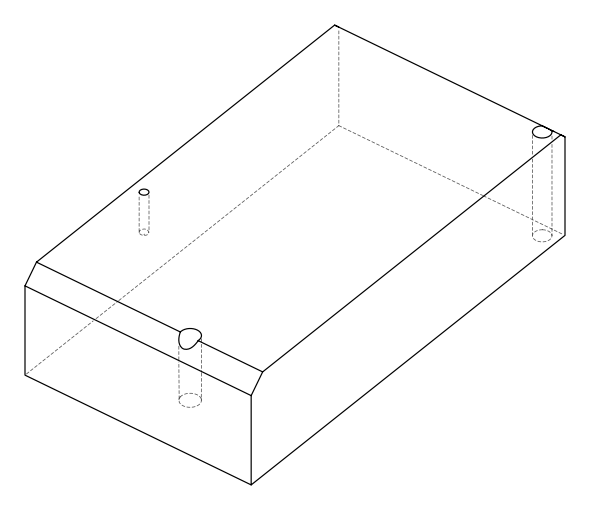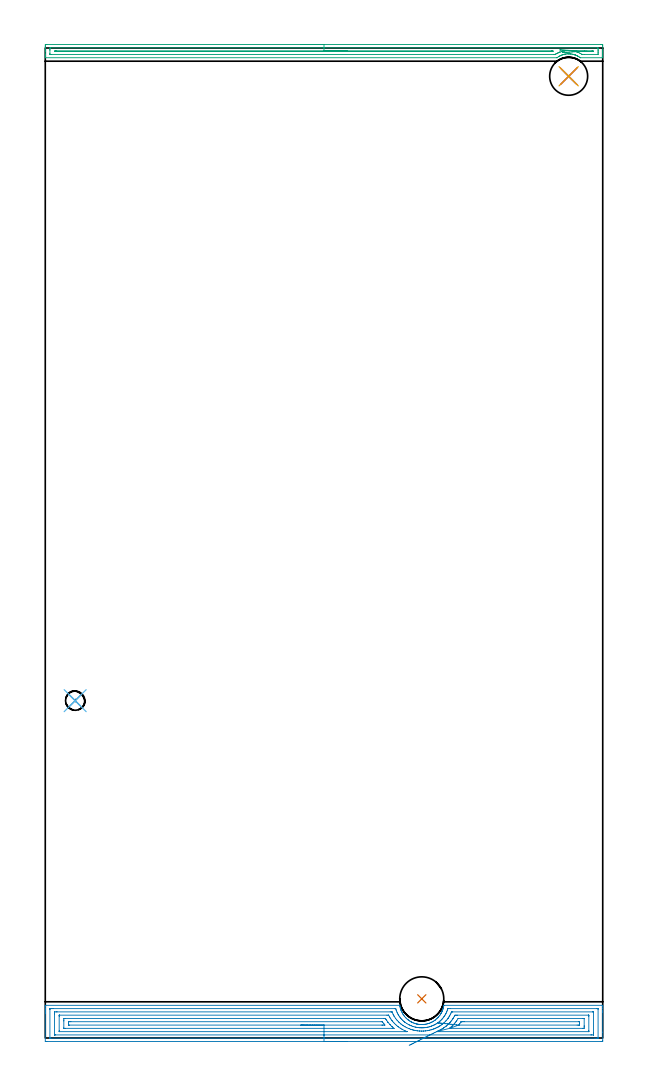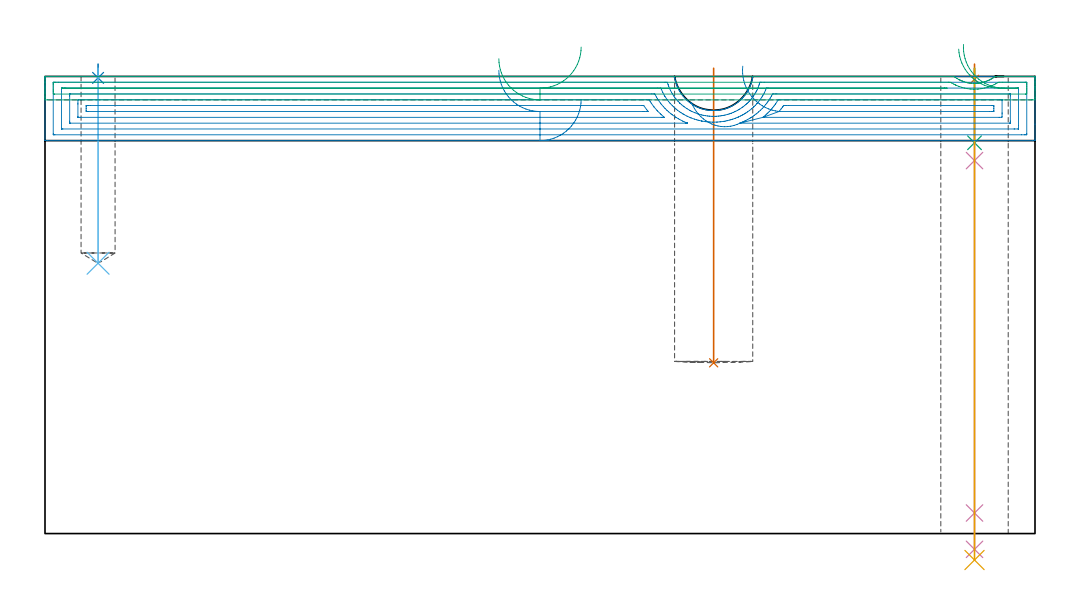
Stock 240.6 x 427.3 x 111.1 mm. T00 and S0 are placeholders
(PLAN: 9 operations, 6 tool changes, 19.3 min)
(1 SPOT_DRILL | STEP1HOLE | NXT0321_9005460120000 | 0.03 min | 5 mm3)
(2 SPOT_DRILL_1 | STEP1POCKET | NXT0321_9005460120000 | 0.03 min | 0 mm3)
(3 DRILL_BLIND_HOLE_INTO_CENTER | STEP1HOLE | UGT0301_352 | 0.07 min | 1259 mm3)
(4 GUN_DRILL_THROUGH_HOLE | STEP1HOLE | UGT0307_007 | 0.56 min | 7577 mm3)
(5 DRILL_TO_ENLARGE_THROUGH_HOLE | STEP1HOLE | UGT0301_288 | 0.48 min | 14582 mm3)
(6 DRILL_BLIND_HOLE_INTO_CENTER_1 | STEP1POCKET | UGT0301_200 | 0.19 min | 2348 mm3)
(7 INDEXABLE_INSERT_DRILL_BLIND_HOLE_FROM_SOLID | STEP1POCKET_1 | NXT0302_009 | 0.29 min | 19638 mm3)
(8 AREA_MILL | FG_CHAMFER_SURFACE | UGT0205_001 | 11.67 min | 28875 mm3)
(9 AREA_MILL_1 | FG_CHAMFER_SURFACE_1 | UGT0205_001 | 5.96 min | 3903 mm3)
(TOOL NXT0321_9005460120000 | NC Spot Drill, 142deg, 12mm, Carbide, Uncoated | D12 PA142 FL30 Z2)
(TOOL UGT0301_352 | Twist Drill 10.75 mm | D10.75 PA118 FL84 Z2)
(TOOL UGT0307_007 | Gun Drill 10 mm | D10 PA130 FL24 Z1)
(TOOL UGT0301_288 | Twist Drill 16.4 mm | D16.4 PA118 FL125 Z2)
(TOOL UGT0301_200 | Twist Drill 8.3 mm | D8.3 PA118 FL72 Z2)
(TOOL NXT0302_009 | Index. Insert Drill 19mm [880-D1900L25-05] | D19 PA176 FL95 Z2)
(TOOL UGT0205_001 | Chamfer Mill 20 x 3 x 45 deg. | D20 FL50 Z2)
(OP 1 SPOT_DRILL)
G17 G21 G94 G90
T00 M6
G54
G17 G0 G90 X225.9 Y415.1 S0 M3
G43 Z121.1 H0
G94 G81 G98 Z110.394 F250. R114.1
G80
M5
M2
(OP 2 SPOT_DRILL_1)
G17 G21 G94 G90
T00 M6
G54
G17 G0 G90 X12.9 Y145.6 S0 M3
G43 Z121.1 H0
G94 G81 G98 Z110.743 F250. R114.1
G80
M5
M2
(OP 3 DRILL_BLIND_HOLE_INTO_CENTER)
G17 G21 G94 G90
T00 M6
G54
G17 G0 G90 X225.9 Y415.1 S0 M3
G43 Z121.1 H0
G94 G81 G98 Z94.975 F250. R113.1
G80
M5
M2
(OP 4 GUN_DRILL_THROUGH_HOLE)
G17 G21 G94 G90
T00 M6
G54
G17 G0 G90 X225.9 Y415.1 M8
G43 Z121.1 H0
Z108.434
S716 M3
G94 G1 Z90.648 F125. M26
G4 X.084
Z5. F250.
G4 X.084
Z-3.832 F125.
G4 X.084
M5
M9
G0 Z108.434
Z121.1
M2
(OP 5 DRILL_TO_ENLARGE_THROUGH_HOLE)
G17 G21 G94 G90
T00 M6
G54
G17 G0 G90 X225.9 Y415.1 S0 M3
G43 Z121.1 H0
G94 G73 G98 Z-6.427 F250. Q14.691 R113.1
G80
M5
M2
(OP 6 DRILL_BLIND_HOLE_INTO_CENTER_1)
G17 G21 G94 G90
T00 M6
G54
G17 G0 G90 X12.9 Y145.6 S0 M3
G43 Z121.1 H0
G94 G81 G98 Z65.7 F250. R113.1
G80
M5
M2
(OP 7 INDEXABLE_INSERT_DRILL_BLIND_HOLE_FROM_SOLID)
G17 G21 G94 G90
T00 M6
G54
G17 G0 G90 X162.5 Y16.9 S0 M3
G43 Z121.1 H1
G94 G81 G98 Z41.5 F250. R113.1
G80
M5
M2
(OP 8 AREA_MILL)
G17 G21 G94 G90
T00 M6
G54
G17 G0 G90 X130.3 Y-1.5 S1061 M3
G43 Z121.1 H0
Z105.5
G94 G1 X130.262 Z104.628 F250.
X130.148 Z103.764
X129.959 Z102.912
X129.697 Z102.08
X129.363 Z101.274
X128.96 Z100.5
X128.492 Z99.764
X127.96 Z99.072
X127.371 Z98.429
X126.728 Z97.84
X126.036 Z97.308
X125.3 Z96.84
X124.526 Z96.437
X123.72 Z96.103
X122.888 Z95.841
X122.036 Z95.652
X121.172 Z95.538
X120.3 Z95.5
X0.615
X0.086 Y-1.495 Z95.503
X0.01 Y-1.492 Z95.506
X0. Y-1.41 Z95.587
Y10.51 Z107.505
Y11.113 Z108.107
Y11.657 Z108.654
Y11.988 Z108.984
Y12.532 Z109.528
Y12.863 Z109.858
Y13.525 Z110.524
Y13.826 Z110.826
X0.003 Y13.965 Z110.958
X0.01 Y14.098 Z111.089
X0.169 Y14.1 Z111.1
X152.901
X152.978 Y14.097 Z111.09
X153. Y14.019 Z111.013
X153.023 Y13.901 Z110.9
X153.08 Y13.587 Z110.586
X153.174 Y13.143 Z110.141
X153.244 Y12.868 Z109.865
X153.322 Y12.594 Z109.592
X153.438 Y12.253 Z109.251
X153.538 Y11.988 Z108.985
X153.608 Y11.805 Z108.803
X153.645 Y11.719 Z108.717
X153.718 Y11.55 Z108.546
X153.752 Y11.472 Z108.47
X153.799 Y11.362 Z108.361
X153.999 Y10.956 Z107.955
X154.151 Y10.675 Z107.673
X154.215 Y10.557 Z107.555
X154.24 Y10.514 Z107.512
X154.265 Y10.472 Z107.47
X154.418 Y10.238 Z107.235
X154.558 Y10.022 Z107.019
X154.872 Y9.581 Z106.58
X155.107 Y9.282 Z106.28
X155.644 Y8.691 Z105.689
X156. Y8.342 Z105.338
X156.315 Y8.065 Z105.064
X156.639 Y7.8 Z104.8
X156.685 Y7.766 Z104.766
X156.892 Y7.613 Z104.612
X157.334 Y7.318 Z104.317
X157.785 Y7.042 Z104.042
X157.841 Y7.011 Z104.011
X158.024 Y6.91 Z103.909
X158.26 Y6.796 Z103.792
X158.348 Y6.751 Z103.749
X158.378 Y6.738 Z103.735
X158.677 Y6.6 Z103.6
X159.121 Y6.424 Z103.421
X159.57 Y6.267 Z103.263
X160.015 Y6.137 Z103.132
X160.316 Y6.058 Z103.057
X160.467 Y6.022 Z103.016
X160.493 Y6.018 Z103.011
X160.91 Y5.94 Z102.937
X161.304 Y5.883 Z102.881
X161.355 Y5.876 Z102.873
X161.684 Y5.844 Z102.84
X161.8 Y5.834 Z102.827
X162.26 Y5.81 Z102.808
X162.605 Z102.804
X162.62
X162.749 Z102.805
X163.14 Y5.829 Z102.822
X163.533 Y5.863 Z102.861
X163.586 Y5.868 Z102.866
X163.599 Y5.87 Z102.867
X163.967 Y5.92 Z102.92
X164.032 Y5.929 Z102.929
X164.531 Y6.02 Z103.018
X164.925 Y6.118 Z103.115
X165.372 Y6.249 Z103.245
X165.817 Y6.399 Z103.397
X166.266 Y6.578 Z103.578
X166.71 Y6.779 Z103.776
X166.745 Y6.797 Z103.793
X166.973 Y6.91 Z103.909
X167.602 Y7.276 Z104.275
X167.986 Y7.53 Z104.53
X168.27 Y7.734 Z104.733
X168.362 Y7.8 Z104.8
X168.495 Y7.906 Z104.905
X168.936 Y8.292 Z105.289
X169.365 Y8.691 Z105.689
X169.424 Y8.758 Z105.756
X169.572 Y8.925 Z105.92
X169.766 Y9.143 Z106.139
X170.129 Y9.581 Z106.58
X170.266 Y9.762 Z106.762
X170.28 Y9.781 Z106.78
X170.575 Y10.238 Z107.235
X170.615 Y10.299 Z107.298
X170.727 Y10.472 Z107.47
X170.793 Y10.587 Z107.586
X170.843 Y10.675 Z107.671
X170.913 Y10.795 Z107.795
X170.959 Y10.877 Z107.876
X171.003 Y10.96 Z107.959
X171.081 Y11.113 Z108.109
X171.172 Y11.288 Z108.286
X171.206 Y11.362 Z108.361
X171.285 Y11.55 Z108.548
X171.392 Y11.805 Z108.804
X171.456 Y11.973 Z108.973
X171.561 Y12.252 Z109.252
X171.657 Y12.552 Z109.551
X171.703 Y12.696 Z109.695
X171.824 Y13.143 Z110.142
X171.882 Y13.413 Z110.412
X171.92 Y13.588 Z110.585
X171.947 Y13.738 Z110.734
X171.988 Y13.959 Z110.956
X172.021 Y14.095 Z111.091
X172.104 Y14.1 Z111.1
X240.431
X240.59 Y14.098 Z111.089
X240.597 Y13.965 Z110.958
X240.6 Y13.826 Z110.826
Y13.525 Z110.524
Y12.863 Z109.858
Y11.657 Z108.654
Y11.113 Z108.107
Y2.498 Z99.496
Y-1.138 Z95.859
X240.597 Y-1.413 Z95.584
X240.59 Y-1.492 Z95.505
X240.509 Y-1.499 Z95.499
X239.985 Y-1.5 Z95.5
X120.3
Y-0.086 Z96.914
X2.402 Y-0.085 Z96.915
X2.219 Y-0.084 Z96.916
X2.052 Y-0.08 Z96.92
X2.017 Y-0.079 Z96.921
X2.01 Y-0.059 Z96.941
X2.006 Y-0.03 Z96.97
X2.001 Y0.13 Z97.13
X2. Y12.381 Z109.381
X2.003 Y12.513 Z109.513
X2.007 Y12.617 Z109.617
X2.011 Y12.679 Z109.679
X2.046 Y12.68 Z109.68
X2.402 Y12.684 Z109.684
X2.583 Y12.685 Z109.685
X3.295 Y12.686 Z109.686
X150.668 Y12.685 Z109.685
X150.85 Y12.684 Z109.684
X151.123 Y12.679 Z109.679
X151.251 Y12.676 Z109.676
X151.285 Y12.567 Z109.567
X151.428 Y12.118 Z109.118
X151.474 Y11.988 Z108.988
X151.561 Y11.745 Z108.745
X151.825 Y11.113 Z108.113
X152.037 Y10.647 Z107.647
X152.256 Y10.238 Z107.238
X152.454 Y9.885 Z106.885
X152.799 Y9.363 Z106.363
X153.024 Y9.046 Z106.046
X153.347 Y8.617 Z105.617
X153.46 Y8.488 Z105.488
X153.831 Y8.082 Z105.082
X154.24 Y7.649 Z104.649
X154.265 Y7.625 Z104.625
X154.277 Y7.613 Z104.613
X154.729 Y7.213 Z104.213
X155.134 Y6.872 Z103.872
X155.183 Y6.834 Z103.834
X155.318 Y6.738 Z103.738
X156.027 Y6.256 Z103.256
X156.687 Y5.863 Z102.863
X156.92 Y5.737 Z102.737
X157.185 Y5.603 Z102.603
X157.813 Y5.329 Z102.329
X157.958 Y5.271 Z102.271
X158.705 Y4.99 Z101.99
X158.713 Y4.987 Z101.987
X159.599 Y4.745 Z101.745
X159.93 Y4.664 Z101.664
X160.493 Y4.563 Z101.563
X161.001 Y4.489 Z101.489
X161.386 Y4.449 Z101.449
X161.55 Y4.435 Z101.435
X162.13 Y4.404 Z101.404
X162.279 Y4.401 Z101.401
X162.875 Y4.403 Z101.403
X163.172 Y4.417 Z101.417
X163.711 Y4.459 Z101.459
X164.065 Y4.499 Z101.499
X164.5 Y4.561 Z101.561
X164.958 Y4.644 Z101.644
X165.246 Y4.705 Z101.705
X165.852 Y4.862 Z101.862
X165.951 Y4.89 Z101.89
X166.275 Y4.987 Z101.987
X166.675 Y5.124 Z102.124
X166.745 Y5.15 Z102.15
X167.259 Y5.359 Z102.359
X167.638 Y5.527 Z102.527
X167.871 Y5.635 Z102.635
X168.309 Y5.863 Z102.863
X168.531 Y5.987 Z102.987
X168.843 Y6.168 Z103.168
X169.424 Y6.552 Z103.552
X169.534 Y6.63 Z103.63
X169.68 Y6.738 Z103.738
X170.035 Y7.014 Z104.014
X170.317 Y7.254 Z104.254
X170.509 Y7.425 Z104.425
X170.713 Y7.613 Z104.613
X170.965 Y7.853 Z104.853
X171.211 Y8.114 Z105.114
X171.388 Y8.314 Z105.314
X171.534 Y8.488 Z105.488
X171.787 Y8.798 Z105.798
X172.104 Y9.206 Z106.206
X172.167 Y9.3 Z106.3
X172.208 Y9.363 Z106.363
X172.508 Y9.842 Z106.842
X172.744 Y10.238 Z107.238
X172.834 Y10.397 Z107.397
X172.997 Y10.702 Z107.702
X173.128 Y10.984 Z107.984
X173.185 Y11.113 Z108.113
X173.316 Y11.425 Z108.425
X173.517 Y11.988 Z108.988
X173.611 Y12.261 Z109.261
X173.731 Y12.638 Z109.638
X173.744 Y12.676 Z109.676
X173.759 Y12.679 Z109.679
X173.801 Y12.682 Z109.682
X173.89 Y12.685 Z109.685
X174.071 Y12.686 Z109.686
X174.783
X238.198 Y12.685 Z109.685
X238.381 Y12.684 Z109.684
X238.548 Y12.68 Z109.68
X238.583 Y12.679 Z109.679
X238.59 Y12.659 Z109.659
X238.594 Y12.63 Z109.63
X238.599 Y12.47 Z109.47
X238.6 Y0.219 Z97.219
X238.597 Y0.087 Z97.087
X238.593 Y-0.018 Z96.982
X238.589 Y-0.079 Z96.921
X238.554 Y-0.08 Z96.92
X238.198 Y-0.084 Z96.916
X238.017 Y-0.085 Z96.915
X237.305 Y-0.086 Z96.914
X120.3
Y1.328 Z98.328
X4.35 Y1.329 Z98.329
X4.188 Y1.33 Z98.33
X4.027 Y1.334 Z98.334
X4.013 Y1.335 Z98.335
X4.009 Y1.345 Z98.345
X4.004 Y1.377 Z98.377
X4.001 Y1.426 Z98.426
X4. Y1.487 Z98.487
Y10.422 Z107.422
X4.002 Y11.113 Z108.113
X4.004 Y11.205 Z108.205
X4.009 Y11.25 Z108.25
X4.012 Y11.265 Z108.265
X4.031 Y11.267 Z108.267
X4.188 Y11.269 Z108.269
X4.919 Y11.271 Z108.271
X5.081 Y11.272 Z108.272
X148.881 Y11.271 Z108.271
X149.618 Y11.267 Z108.267
X149.66 Y11.265 Z108.265
X149.707 Y11.179 Z108.179
X149.735 Y11.113 Z108.113
X149.775 Y11.016 Z108.016
X150.128 Y10.238 Z107.238
X150.49 Y9.537 Z106.537
X150.592 Y9.363 Z106.363
X150.668 Y9.239 Z106.239
X151.183 Y8.488 Z105.488
X151.561 Y7.986 Z104.986
X151.881 Y7.613 Z104.613
X152.454 Y7.001 Z104.001
X152.717 Y6.738 Z103.738
X153.347 Y6.178 Z103.178
X153.522 Y6.034 Z103.034
X153.738 Y5.863 Z102.863
X154.24 Y5.509 Z102.509
X154.556 Y5.295 Z102.295
X155.04 Y4.987 Z101.987
X155.134 Y4.93 Z101.93
X155.281 Y4.843 Z101.843
X156.027 Y4.455 Z101.455
X156.782 Y4.112 Z101.112
X156.92 Y4.055 Z101.055
X157.018 Y4.017 Z101.017
X157.813 Y3.732 Z100.732
X158.372 Y3.564 Z100.564
X158.706 Y3.474 Z100.474
X159.09 Y3.373 Z100.373
X159.574 Y3.262 Z100.262
X159.599 Y3.257 Z100.257
X159.711 Y3.237 Z100.237
X160.493 Y3.118 Z100.118
X160.634 Y3.098 Z100.098
X161.386 Y3.025 Z100.025
X161.615 Y3.013 Z100.013
X162.279 Y2.987 Z99.987
X162.533 Y2.988 Z99.988
X163.172 Y3. Z100.
X163.402 Y3.012 Z100.012
X164.065 Y3.067 Z100.067
X164.222 Y3.084 Z100.084
X164.958 Y3.18 Z100.18
X165.009 Y3.188 Z100.188
X165.289 Y3.237 Z100.237
X165.754 Y3.333 Z100.333
X165.852 Y3.356 Z100.356
X166.46 Y3.516 Z100.516
X166.745 Y3.596 Z100.596
X167.146 Y3.719 Z100.719
X167.638 Y3.888 Z100.888
X167.804 Y3.95 Z100.95
X168.218 Y4.112 Z101.112
X168.436 Y4.206 Z101.206
X168.531 Y4.248 Z101.248
X169.041 Y4.488 Z101.488
X169.424 Y4.687 Z101.687
X169.621 Y4.795 Z101.795
X169.959 Y4.987 Z101.987
X170.18 Y5.122 Z102.122
X170.317 Y5.209 Z102.209
X170.714 Y5.474 Z102.474
X171.211 Y5.819 Z102.819
X171.235 Y5.838 Z102.838
X171.266 Y5.863 Z102.863
X171.72 Y6.238 Z103.238
X172.104 Y6.567 Z103.567
X172.194 Y6.649 Z103.649
X172.287 Y6.738 Z103.738
X172.643 Y7.084 Z104.084
X172.997 Y7.463 Z104.463
X173.068 Y7.543 Z104.543
X173.127 Y7.613 Z104.613
X173.665 Y8.267 Z105.267
X173.832 Y8.488 Z105.488
X173.857 Y8.52 Z105.52
X173.89 Y8.567 Z105.567
X174.203 Y9.056 Z106.056
X174.394 Y9.363 Z106.363
X174.537 Y9.604 Z106.604
X174.783 Y10.037 Z107.037
X174.852 Y10.171 Z107.171
X174.883 Y10.238 Z107.238
X175.124 Y10.779 Z107.779
X175.306 Y11.204 Z108.204
X175.325 Y11.242 Z108.242
X175.334 Y11.258 Z108.258
X175.355 Y11.265 Z108.265
X175.517 Y11.269 Z108.269
X175.676 Y11.271 Z108.271
X175.838
X236.25
X236.412 Y11.27 Z108.27
X236.573 Y11.266 Z108.266
X236.587 Y11.265 Z108.265
X236.591 Y11.255 Z108.255
X236.596 Y11.223 Z108.223
X236.599 Y11.174 Z108.174
X236.6 Y11.113 Z108.113
Y2.178 Z99.178
X236.598 Y1.487 Z98.487
X236.596 Y1.395 Z98.395
X236.591 Y1.35 Z98.35
X236.588 Y1.335 Z98.335
X236.569 Y1.333 Z98.333
X236.412 Y1.331 Z98.331
X235.681 Y1.329 Z98.329
X235.519 Y1.328 Z98.328
X120.3
Y2.743 Z99.743
X6.138
X6.083 Y2.744 Z99.744
X6.024 Y2.747 Z99.747
X6.01 Y2.749 Z99.749
X6.007 Y2.768 Z99.768
X6.004 Y2.817 Z99.817
X6. Y3.212 Z100.212
Y9.363 Z106.363
X6.003 Y9.788 Z106.788
X6.007 Y9.84 Z106.84
X6.009 Y9.849 Z106.849
X6.02 Y9.851 Z106.851
X6.06 Y9.854 Z106.854
X6.194 Y9.857 Z106.857
X147.484
X147.988 Y9.855 Z106.855
X148.155 Y9.852 Z106.852
X148.179 Y9.851 Z106.851
X148.196 Y9.825 Z106.825
X148.232 Y9.763 Z106.763
X148.603 Y9.084 Z106.084
X148.881 Y8.602 Z105.602
X148.956 Y8.488 Z105.488
X149.101 Y8.273 Z105.273
X149.576 Y7.613 Z104.613
X149.775 Y7.349 Z104.349
X150.302 Y6.738 Z103.738
X150.668 Y6.347 Z103.347
X151.146 Y5.863 Z102.863
X151.561 Y5.496 Z102.496
X152.163 Y4.987 Z101.987
X152.454 Y4.772 Z101.772
X153.228 Y4.229 Z101.229
X153.347 Y4.155 Z101.155
X153.417 Y4.112 Z101.112
X153.929 Y3.807 Z100.807
X154.24 Y3.634 Z100.634
X155. Y3.237 Z100.237
X155.134 Y3.174 Z100.174
X155.254 Y3.119 Z100.119
X156.073 Y2.767 Z99.767
X156.111 Y2.749 Z99.749
Y2.748 Z99.748
X156.106 Y2.746 Z99.746
X156.075 Y2.744 Z99.744
X156.027 Y2.743 Z99.743
X155.638
X120.3
Y4.157 Z101.157
X8.608
X8.22 Y4.159 Z101.159
X8.027 Y4.163 Z101.163
X8.011 Y4.164 Z101.164
X8.007 Y4.179 Z101.179
X8.003 Y4.214 Z101.214
X8.001 Y4.263 Z101.263
X8. Y7.378 Z104.378
X8.002 Y7.613 Z104.613
X8.009 Y8.244 Z105.244
X8.028 Y8.436 Z105.436
X8.699 Y8.443 Z105.443
X146.247
X146.671 Y8.44 Z105.44
X146.776 Y8.438 Z105.438
X146.797 Y8.437 Z105.437
X146.856 Y8.345 Z105.345
X146.943 Y8.208 Z105.208
X147.095 Y7.966 Z104.966
X147.34 Y7.613 Z104.613
X147.876 Y6.848 Z103.848
X147.959 Y6.738 Z103.738
X147.988 Y6.701 Z103.701
X148.722 Y5.863 Z102.863
X148.881 Y5.689 Z102.689
X149.575 Y4.987 Z101.987
X149.775 Y4.806 Z101.806
X150.484 Y4.181 Z101.181
X150.495 Y4.163 Z101.163
X150.46 Y4.161 Z101.161
X150.363 Y4.159 Z101.159
X150.167 Y4.158 Z101.158
X149.775 Y4.157 Z101.157
X120.3
Y5.571 Z102.571
X10.44 Y5.572 Z102.572
X10.143 Y5.574 Z102.574
X10.058 Y5.576 Z102.576
X10.014 Y5.578 Z102.578
X10.01 Y5.605 Z102.605
X10.005 Y5.719 Z102.719
X10.002 Y5.863 Z102.863
X10. Y6.294 Z103.294
X10.002 Y6.738 Z103.738
X10.006 Y6.953 Z103.953
X10.01 Y7.006 Z104.006
X10.016 Y7.022 Z104.022
X10.045 Y7.024 Z104.024
X10.145 Y7.027 Z104.027
X10.44 Y7.028 Z104.028
X11.036 Y7.029 Z104.029
X145.012
X145.309 Y7.027 Z104.027
X145.457 Y7.024 Z104.024
X145.49 Y7.022 Z104.022
X145.512 Y7.008 Z104.008
X145.544 Y6.968 Z103.968
X146.202 Y6.07 Z103.07
X146.366 Y5.863 Z102.863
X146.479 Y5.719 Z102.719
X146.582 Y5.578 Z102.578
X146.495 Y5.575 Z102.575
X146.202 Y5.573 Z102.573
X145.606 Y5.571 Z102.571
X145.309
X120.3
X119.428 Z102.609
X118.564 Z102.723
X117.712 Z102.912
X116.88 Z103.174
X116.074 Z103.508
X115.3 Z103.911
X114.564 Z104.38
X113.872 Z104.911
X113.229 Z105.5
X112.64 Z106.143
X112.108 Z106.835
X111.64 Z107.571
X111.237 Z108.345
X110.903 Z109.151
X110.641 Z109.983
X110.452 Z110.835
X110.338 Z111.7
X110.3 Z112.571
G0 Z121.1
X157.087 Y-3.165
Z104.791
G1 X157.437 Y-2.99 Z104.012
X157.845 Y-2.785 Z103.269
X158.311 Y-2.552 Z102.568
X158.829 Y-2.293 Z101.916
X159.396 Y-2.009 Z101.317
X160.007 Y-1.703 Z100.775
X160.659 Y-1.377 Z100.295
X161.345 Y-1.033 Z99.881
X162.061 Y-0.675 Z99.534
X162.801 Y-0.304 Z99.259
X163.56 Y0.076 Z99.057
X164.332 Y0.462 Z98.93
X165.111 Y0.852 Z98.879
X165.89 Y1.243 Z98.903
X166.665 Y1.631 Z99.004
X167.429 Y2.013 Z99.18
X168.177 Y2.387 Z99.429
X168.902 Y2.75 Z99.75
X168.94 Y2.769 Z99.769
X168.987 Y2.791 Z99.791
X169.057 Y2.821 Z99.821
X169.424 Y2.977 Z99.977
X169.607 Y3.058 Z100.058
X170.003 Y3.237 Z100.237
X170.214 Y3.339 Z100.339
X170.317 Y3.392 Z100.392
X170.791 Y3.648 Z100.648
X171.211 Y3.885 Z100.885
X171.355 Y3.971 Z100.971
X171.585 Y4.112 Z101.112
X171.897 Y4.315 Z101.315
X172.104 Y4.454 Z101.454
X172.418 Y4.68 Z101.68
X172.837 Y4.987 Z101.987
X172.926 Y5.057 Z102.057
X172.997 Y5.114 Z102.114
X173.405 Y5.463 Z102.463
X173.89 Y5.889 Z102.889
X174.319 Y6.313 Z103.313
X174.715 Y6.738 Z103.738
X174.747 Y6.773 Z103.773
X174.783 Y6.815 Z103.815
X175.144 Y7.259 Z104.259
X175.427 Y7.613 Z104.613
X175.676 Y7.94 Z104.94
X175.897 Y8.272 Z105.272
X176.035 Y8.488 Z105.488
X176.236 Y8.815 Z105.815
X176.558 Y9.363 Z106.363
X176.57 Y9.382 Z106.382
X176.829 Y9.85 Z106.85
X177.071 Y9.854 Z106.854
X177.463 Y9.856 Z106.856
X177.851 Y9.857 Z106.857
X234.462
X234.517 Y9.856 Z106.856
X234.576 Y9.853 Z106.853
X234.59 Y9.851 Z106.851
X234.593 Y9.832 Z106.832
X234.596 Y9.783 Z106.783
X234.6 Y9.388 Z106.388
Y3.237 Z100.237
X234.597 Y2.812 Z99.812
X234.593 Y2.76 Z99.76
X234.591 Y2.751 Z99.751
X234.58 Y2.749 Z99.749
X234.54 Y2.746 Z99.746
X234.406 Y2.743 Z99.743
X169.036
X168.982 Y2.744 Z99.744
X168.948 Y2.746 Z99.746
X168.902 Y2.75 Z99.75
X174.501 Y4.164 Z101.164
X174.529 Y4.192 Z101.192
X174.619 Y4.274 Z101.274
X175.09 Y4.687 Z101.687
X175.428 Y4.987 Z101.987
X175.555 Y5.106 Z102.106
X175.676 Y5.222 Z102.222
X176. Y5.546 Z102.546
X176.294 Y5.863 Z102.863
X176.423 Y6.006 Z103.006
X176.57 Y6.175 Z103.175
X176.826 Y6.486 Z103.486
X177.029 Y6.738 Z103.738
X177.218 Y6.978 Z103.978
X177.463 Y7.3 Z104.3
X177.59 Y7.488 Z104.488
X178.167 Y8.383 Z105.383
X178.203 Y8.436 Z105.436
X178.402 Y8.443 Z105.443
X231.992
X232.38 Y8.441 Z105.441
X232.573 Y8.437 Z105.437
X232.589 Y8.436 Z105.436
X232.593 Y8.421 Z105.421
X232.597 Y8.386 Z105.386
X232.599 Y8.337 Z105.337
X232.6 Y5.222 Z102.222
X232.598 Y4.987 Z101.987
X232.591 Y4.356 Z101.356
X232.572 Y4.164 Z101.164
X231.9 Y4.157 Z101.157
X174.783
X174.501 Y4.164 Z101.164
X178.408 Y5.581 Z102.581
X178.422 Y5.602 Z102.602
X178.452 Y5.642 Z102.642
X178.898 Y6.207 Z103.207
X179.249 Y6.659 Z103.659
X179.282 Y6.705 Z103.705
X179.422 Y6.914 Z103.914
X179.472 Y6.984 Z103.984
X179.496 Y7.013 Z104.013
X179.512 Y7.022 Z104.022
X179.548 Y7.024 Z104.024
X179.846 Y7.028 Z104.028
X180.142 Y7.029 Z104.029
X180.738
X230.16 Y7.028 Z104.028
X230.457 Y7.026 Z104.026
X230.541 Y7.024 Z104.024
X230.585 Y7.022 Z104.022
X230.59 Y6.996 Z103.996
X230.595 Y6.881 Z103.881
X230.598 Y6.738 Z103.738
X230.6 Y6.306 Z103.306
X230.598 Y5.863 Z102.863
X230.593 Y5.647 Z102.647
X230.59 Y5.594 Z102.594
X230.584 Y5.578 Z102.578
X230.555 Y5.576 Z102.576
X230.455 Y5.573 Z102.573
X230.16 Y5.572 Z102.572
X229.564 Y5.571 Z102.571
X178.556 Y5.572 Z102.572
X178.507 Y5.573 Z102.573
X178.434 Y5.578 Z102.578
X178.408 Y5.581 Z102.581
X177.551 Y5.673 Z102.711
X176.708 Y5.764 Z102.917
X175.886 Y5.852 Z103.195
X175.091 Y5.938 Z103.544
X174.329 Y6.02 Z103.962
X173.607 Y6.098 Z104.445
X172.929 Y6.171 Z104.989
X172.301 Y6.238 Z105.591
X171.728 Y6.3 Z106.246
X171.213 Y6.355 Z106.948
X170.761 Y6.404 Z107.693
X170.376 Y6.445 Z108.474
X170.06 Y6.479 Z109.286
X169.815 Y6.506 Z110.123
X169.643 Y6.524 Z110.978
X169.547 Y6.535 Z111.845
X169.526 Y6.537 Z112.718
X169.58 Y6.531 Z113.588
G0 Z121.1
M5
M2
(OP 9 AREA_MILL_1)
G17 G21 G94 G90
T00 M6
G54
G17 G0 G90 X110.3 Y428.8 S1061 M3
G43 Z121.1 H0
Z115.4
G94 G1 X110.338 Z114.528 F250.
X110.452 Z113.663
X110.641 Z112.812
X110.903 Z111.98
X111.237 Z111.174
X111.64 Z110.4
X112.108 Z109.664
X112.64 Z108.972
X113.229 Z108.329
X113.872 Z107.74
X114.564 Z107.208
X115.3 Z106.74
X116.074 Z106.337
X116.88 Z106.003
X117.712 Z105.741
X118.563 Z105.552
X119.428 Z105.438
X120.3 Z105.4
X239.708
X239.985 Y428.798 Z105.402
X240.593 Y428.791 Z105.405
X240.6 Y428.183 Z106.013
Y426.397 Z107.798
Y425.841 Z108.356
Y425.503 Z108.693
Y424.948 Z109.248
Y424.61 Z109.585
Y423.934 Z110.265
Y423.566 Z110.633
X240.593 Y423.162 Z111.03
X240.59 Y423.103 Z111.088
X240.431 Y423.1 Z111.1
X231.053
X230.903 Y423.104 Z111.09
X230.765 Y423.198 Z111.
X230.679 Y423.261 Z110.938
X230.481 Y423.396 Z110.803
X230.077 Y423.652 Z110.548
X229.961 Y423.717 Z110.483
X229.75 Y423.835 Z110.364
X229.607 Y423.908 Z110.291
X229.416 Y424.006 Z110.193
X229.266 Y424.071 Z110.126
X229.184 Y424.107 Z110.09
X229.045 Y424.162 Z110.035
X228.82 Y424.249 Z109.944
X228.74 Y424.282 Z109.914
X228.654 Y424.312 Z109.886
X228.496 Y424.366 Z109.832
X228.373 Y424.408 Z109.79
X228.292 Y424.436 Z109.762
X227.847 Y424.557 Z109.64
X227.399 Y424.652 Z109.544
X226.953 Y424.723 Z109.475
X226.784 Y424.741 Z109.458
X226.587 Y424.758 Z109.434
X226.507 Y424.767 Z109.427
X226.141 Y424.783 Z109.407
X226.088 Y424.787 Z109.406
X226.06 Y424.788 Z109.404
X225.918 Y424.786 Z109.402
X225.694 Y424.785 Z109.406
X225.614 Y424.786 Z109.409
X225.167 Y424.76 Z109.439
X224.722 Y424.708 Z109.491
X224.354 Y424.641 Z109.553
X224.274 Y424.629 Z109.569
X224.258 Y424.625 Z109.573
X223.829 Y424.525 Z109.671
X223.381 Y424.393 Z109.804
X223.014 Y424.261 Z109.932
X222.936 Y424.234 Z109.961
X222.386 Y424.006 Z110.192
X222.156 Y423.889 Z110.311
X222.044 Y423.832 Z110.368
X221.675 Y423.614 Z110.584
X221.594 Y423.567 Z110.631
X221.152 Y423.281 Z110.918
X221.036 Y423.197 Z111.001
X220.91 Y423.106 Z111.087
X220.898 Y423.104 Z111.089
X220.782 Y423.1 Z111.1
X0.169
X0.01 Y423.103 Z111.088
X0.007 Y423.162 Z111.03
X0. Y423.567 Z110.633
Y423.934 Z110.265
Y424.61 Z109.585
Y425.841 Z108.356
Y426.397 Z107.798
Y427.012 Z107.183
Y427.29 Z106.905
Y427.905 Z106.291
X0.002 Y428.183 Z106.013
X0.007 Y428.791 Z105.405
X0.615 Y428.8 Z105.4
X120.3
Y427.386 Z106.814
X238.293 Y427.385 Z106.815
X238.39 Y427.383 Z106.817
X238.573 Y427.379 Z106.821
X238.59 Y427.29 Z106.91
X238.597 Y426.891 Z107.309
X238.599 Y426.397 Z107.803
X238.6 Y425.995 Z108.205
X238.599 Y425.503 Z108.697
X238.598 Y425.104 Z109.096
X238.59 Y424.61 Z109.59
X238.573 Y424.521 Z109.679
X238.39 Y424.517 Z109.683
X238.293 Y424.515 Z109.685
X232.743 Y424.514 Z109.686
X231.946 Y424.519 Z109.681
X231.851 Y424.521 Z109.679
X231.699 Y424.533 Z109.667
X231.562 Y424.61 Z109.59
X231.053 Y424.901 Z109.299
X230.658 Y425.108 Z109.092
X230.16 Y425.335 Z108.865
X229.741 Y425.503 Z108.697
X229.391 Y425.628 Z108.572
X229.266 Y425.671 Z108.529
X229.025 Y425.745 Z108.455
X228.373 Y425.916 Z108.284
X227.852 Y426.025 Z108.175
X227.48 Y426.083 Z108.117
X226.824 Y426.16 Z108.04
X226.587 Y426.177 Z108.023
X225.889 Y426.201 Z107.999
X225.715 Y426.204 Z107.996
X225.033 Y426.165 Z108.035
X224.801 Y426.144 Z108.056
X224.232 Y426.072 Z108.128
X224.082 Y426.048 Z108.152
X223.907 Y426.016 Z108.184
X223.483 Y425.928 Z108.272
X223.014 Y425.811 Z108.389
X222.777 Y425.741 Z108.459
X222.121 Y425.529 Z108.671
X222.102 Y425.522 Z108.678
X222.05 Y425.503 Z108.697
X221.469 Y425.263 Z108.937
X221.37 Y425.219 Z108.981
X221.228 Y425.151 Z109.049
X220.87 Y424.968 Z109.232
X220.335 Y424.666 Z109.534
X220.3 Y424.645 Z109.555
X220.241 Y424.61 Z109.59
X220.109 Y424.533 Z109.667
X219.825 Y424.521 Z109.679
X219.633 Y424.516 Z109.684
X219.537 Y424.515 Z109.685
X2.402
X2.306 Y424.516 Z109.684
X2.114 Y424.521 Z109.679
X2.009 Y424.524 Z109.676
X2.006 Y424.553 Z109.647
X2.004 Y424.61 Z109.59
X2. Y425.012 Z109.188
X2.001 Y426.397 Z107.803
X2.002 Y426.796 Z107.404
X2.01 Y427.29 Z106.91
X2.027 Y427.379 Z106.821
X2.21 Y427.383 Z106.817
X2.306 Y427.385 Z106.815
X120.3 Y427.386 Z106.814
Y425.972 Z108.228
X218.548 Y425.971 Z108.229
X218.975 Y425.97 Z108.23
X219.016 Y425.968 Z108.232
X219.28 Y425.951 Z108.249
X219.01 Y425.935 Z108.265
X218.592 Y425.929 Z108.271
X218.548
X4.655
X4.232 Y425.933 Z108.267
X4.188 Y425.935 Z108.265
X4.054 Y425.951 Z108.249
X4.146 Y425.965 Z108.235
X4.188 Y425.967 Z108.233
X4.613 Y425.971 Z108.229
X4.656 Y425.972 Z108.228
X120.3
X121.172 Z108.266
X122.036 Z108.38
X122.888 Z108.569
X123.72 Z108.831
X124.526 Z109.165
X125.3 Z109.568
X126.036 Z110.037
X126.728 Z110.568
X127.371 Z111.157
X127.96 Z111.801
X128.491 Z112.493
X128.96 Z113.228
X129.363 Z114.002
X129.697 Z114.808
X129.959 Z115.64
X130.148 Z116.492
X130.262 Z117.357
X130.3 Z118.228
G0 Z121.1
X223.225 Y425.342
Z118.88
G1 X223.206 Y425.34 Z118.007
X223.263 Y425.344 Z117.137
X223.396 Y425.353 Z116.275
X223.603 Y425.366 Z115.427
X223.883 Y425.385 Z114.601
X224.234 Y425.408 Z113.803
X224.653 Y425.435 Z113.038
X225.136 Y425.467 Z112.313
X225.681 Y425.503 Z111.633
X226.284 Y425.542 Z111.003
X226.938 Y425.585 Z110.428
X227.64 Y425.631 Z109.912
X228.385 Y425.679 Z109.459
X229.166 Y425.731 Z109.074
X229.977 Y425.784 Z108.758
X230.813 Y425.838 Z108.514
X231.667 Y425.894 Z108.344
X232.532 Y425.951 Z108.249
X232.796 Y425.968 Z108.232
X232.839 Y425.97 Z108.23
X233.732 Y425.972 Z108.228
X235.987 Y425.971 Z108.229
X236.412 Y425.965 Z108.235
X236.546 Y425.949 Z108.251
X236.454 Y425.935 Z108.265
X236.412 Y425.933 Z108.267
X235.986 Y425.929 Z108.271
X233.265
X232.839 Y425.936 Z108.265
X232.532 Y425.951 Z108.249
X231.661 Y425.995 Z108.243
X230.792 Y426.039 Z108.313
X229.933 Y426.082 Z108.459
X229.09 Y426.125 Z108.679
X228.269 Y426.166 Z108.972
X227.477 Y426.206 Z109.335
X226.72 Y426.245 Z109.766
X226.003 Y426.281 Z110.262
X225.331 Y426.315 Z110.818
X224.711 Y426.346 Z111.431
X224.147 Y426.375 Z112.095
X223.642 Y426.4 Z112.806
X223.201 Y426.422 Z113.559
X222.828 Y426.441 Z114.347
X222.524 Y426.457 Z115.165
X222.293 Y426.468 Z116.006
X222.136 Y426.476 Z116.864
X222.054 Y426.48 Z117.732
G0 Z121.1
M5
M2
